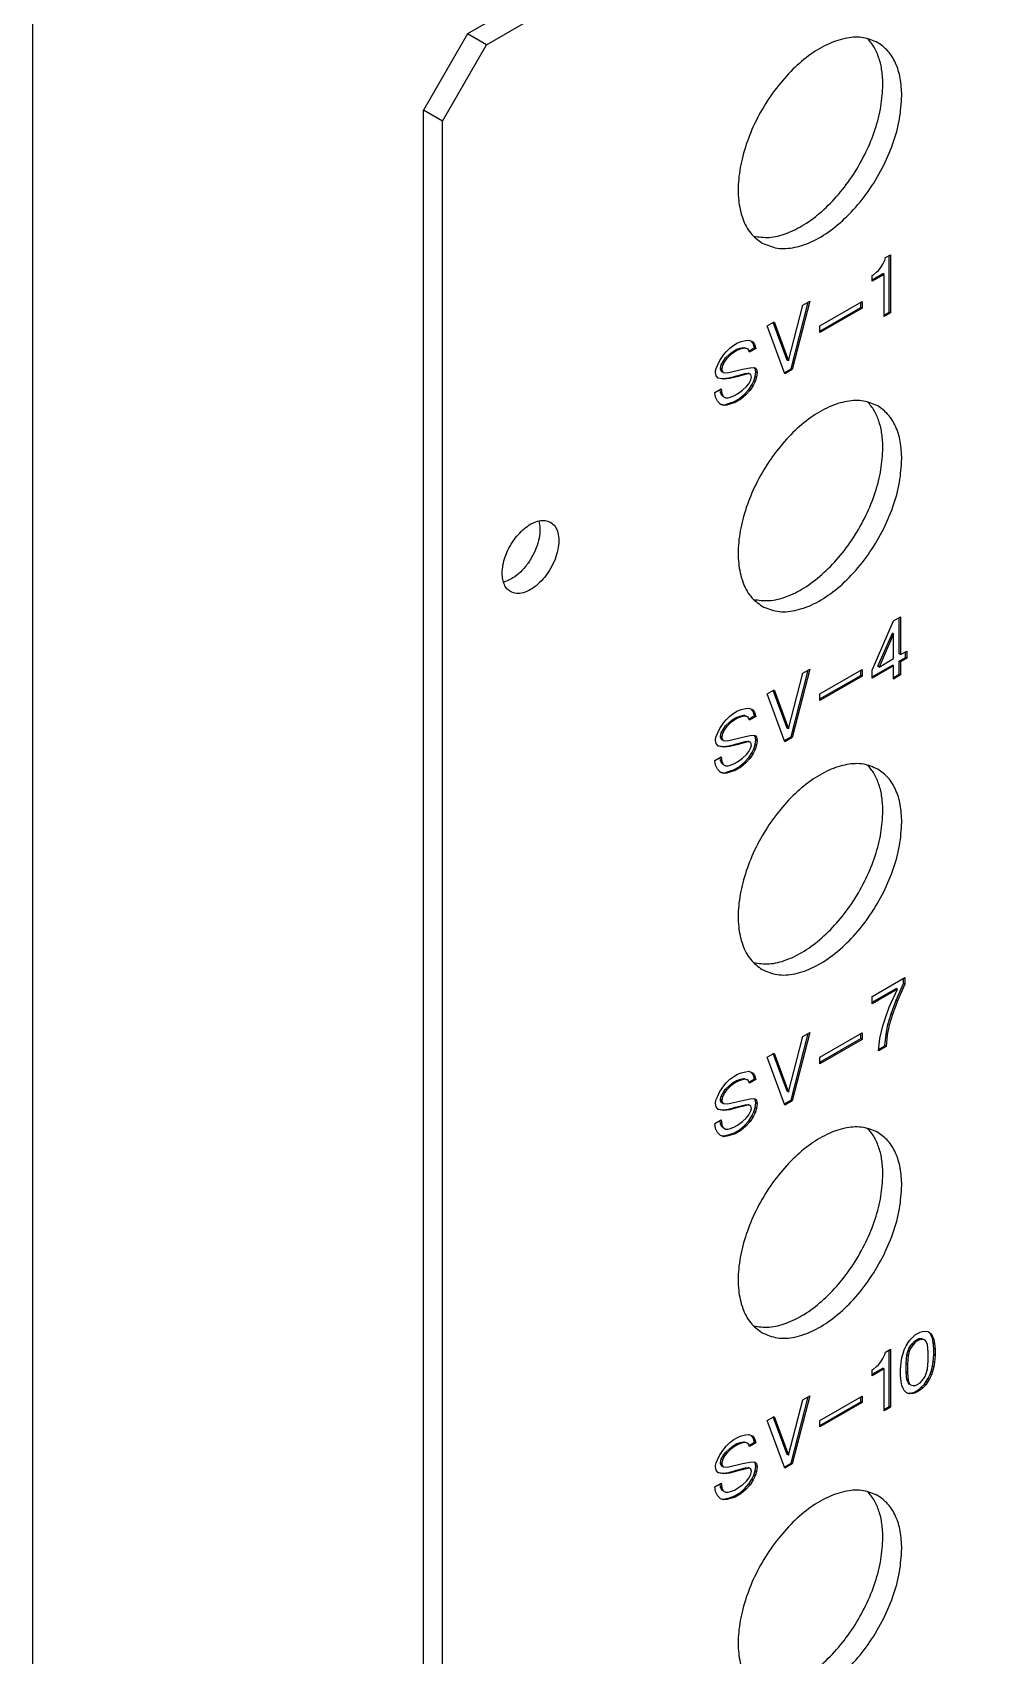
# Model space of a CAD drawing. Header units: millimetres. Extents: x -185 to 185, y -135 to 135.
# Drawn here: x 130 to 147.98, y 76.04 to 106.45 of the extents above; entities that cross this region are included whole.
import ezdxf

# ---------------------------------------------------------------- set-up
doc = ezdxf.new("R2010")
doc.units = ezdxf.units.MM
doc.layers.add('1', color=7, linetype='Continuous')

# ---------------------------------------------------------------- blocks, each defined once
blk = doc.blocks.new('valve_plate_R1__3', base_point=(411.972, 175.761))
at = {"color": 4, "linetype": 'Continuous'}
for p, q in [((494.35, 365.393), (414.447, 319.261)), ((415.508, 318.648), (495.411, 364.78)), ((414.447, 319.261), (411.972, 314.974)), ((415.508, 318.648), (414.447, 319.261)), ((413.033, 314.362), (415.508, 318.648)), ((411.972, 177.803), (411.972, 314.974)), ((413.033, 314.362), (411.972, 314.974)), ((413.033, 177.19), (413.033, 314.362)), ((437.781, 306.319), (437.887, 306.544)), ((437.887, 306.544), (437.923, 306.687)), ((437.923, 306.687), (438.206, 306.85)), ((438.135, 303.625), (438.135, 306.809)), ((438.206, 306.85), (438.206, 303.584)), ((437.18, 305.441), (437.781, 305.788)), ((437.852, 305.748), (437.18, 305.36)), ((437.18, 305.686), (437.251, 305.727)), ((437.18, 305.36), (437.18, 305.686)), ((437.251, 305.727), (437.428, 305.87)), ((437.428, 305.87), (437.534, 305.972)), ((437.534, 305.972), (437.675, 306.135)), ((437.675, 306.135), (437.781, 306.319)), ((437.852, 305.748), (437.781, 305.788)), ((437.852, 303.38), (437.852, 305.748)), ((432.478, 300.889), (433.291, 304.013)), ((432.62, 300.44), (433.585, 304.182)), ((433.68, 304.237), (432.69, 300.4)), ((433.291, 304.013), (433.68, 304.237)), ((434.246, 302.849), (436.615, 304.217)), ((434.246, 302.563), (436.544, 303.89)), ((436.615, 303.849), (434.246, 302.482)), ((436.544, 303.89), (436.544, 304.176)), ((436.615, 303.849), (436.544, 303.89)), ((436.615, 304.217), (436.615, 303.849)), ((431.276, 302.849), (431.665, 303.074)), ((432.266, 300.155), (431.276, 302.849)), ((432.407, 300.93), (431.619, 303.047)), ((431.665, 303.074), (432.478, 300.889)), ((434.246, 302.482), (434.246, 302.849)), ((437.852, 303.461), (438.135, 303.625)), ((438.206, 303.584), (437.852, 303.38)), ((438.206, 303.584), (438.135, 303.625)), ((429.614, 301.89), (429.826, 301.971)), ((429.826, 301.971), (430.074, 302.033)), ((430.074, 302.033), (430.251, 302.053)), ((430.251, 302.053), (430.463, 301.971)), ((430.498, 301.869), (430.406, 301.993)), ((430.463, 301.971), (430.569, 301.828)), ((428.624, 300.91), (428.836, 301.236)), ((428.836, 301.236), (428.978, 301.4)), ((428.836, 300.91), (428.943, 301.053)), ((429.013, 301.012), (428.907, 300.869)), ((428.943, 301.053), (429.155, 301.257)), ((429.013, 301.012), (428.943, 301.053)), ((428.978, 301.4), (429.19, 301.604)), ((429.225, 301.216), (429.013, 301.012)), ((429.155, 301.257), (429.367, 301.42)), ((429.225, 301.216), (429.155, 301.257)), ((429.19, 301.604), (429.402, 301.767)), ((429.438, 301.379), (429.225, 301.216)), ((429.367, 301.42), (429.544, 301.522)), ((429.438, 301.379), (429.367, 301.42)), ((429.402, 301.767), (429.614, 301.89)), ((429.614, 301.481), (429.438, 301.379)), ((429.544, 301.522), (429.756, 301.604)), ((429.614, 301.481), (429.544, 301.522)), ((429.826, 301.563), (429.614, 301.481)), ((429.756, 301.604), (429.968, 301.645)), ((429.826, 301.563), (429.756, 301.604)), ((430.039, 301.604), (429.826, 301.563)), ((429.968, 301.645), (430.145, 301.583)), ((430.039, 301.604), (429.968, 301.645)), ((430.215, 301.543), (430.039, 301.604)), ((430.215, 301.543), (430.145, 301.583)), ((430.286, 301.379), (430.215, 301.543)), ((430.258, 301.445), (430.569, 301.624)), ((430.64, 301.583), (430.286, 301.379)), ((430.569, 301.828), (430.498, 301.869)), ((430.569, 301.624), (430.498, 301.869)), ((430.569, 301.828), (430.64, 301.583)), ((430.64, 301.583), (430.569, 301.624)), ((428.377, 300.318), (428.412, 300.461)), ((428.377, 300.236), (428.377, 300.318)), ((428.412, 300.053), (428.377, 300.236)), ((428.412, 300.461), (428.483, 300.624)), ((428.483, 300.624), (428.624, 300.91)), ((428.66, 300.481), (428.695, 300.665)), ((428.66, 300.4), (428.66, 300.481)), ((428.73, 300.44), (428.66, 300.481)), ((428.73, 300.359), (428.66, 300.4)), ((428.73, 300.277), (428.66, 300.4)), ((428.695, 300.665), (428.836, 300.91)), ((428.766, 300.624), (428.695, 300.665)), ((428.766, 300.624), (428.73, 300.44)), ((428.73, 300.44), (428.73, 300.359)), ((428.73, 300.359), (428.801, 300.236)), ((428.801, 300.236), (428.73, 300.277)), ((428.907, 300.869), (428.766, 300.624)), ((428.801, 300.236), (429.049, 300.216)), ((428.907, 300.869), (428.836, 300.91)), ((429.049, 300.216), (429.897, 300.42)), ((429.508, 300.032), (430.039, 300.175)), ((430.109, 300.134), (429.579, 299.991)), ((429.897, 300.42), (430.321, 300.502)), ((430.039, 300.175), (430.215, 300.195)), ((430.109, 300.134), (430.039, 300.175)), ((430.286, 300.155), (430.109, 300.134)), ((430.286, 300.155), (430.215, 300.195)), ((430.357, 300.114), (430.286, 300.155)), ((430.321, 300.502), (430.498, 300.522)), ((430.392, 299.971), (430.357, 300.114)), ((430.498, 300.522), (430.604, 300.502)), ((430.604, 300.461), (430.562, 300.51)), ((430.604, 300.502), (430.675, 300.42)), ((430.64, 300.277), (430.604, 300.461)), ((430.675, 300.42), (430.604, 300.461)), ((430.604, 300.012), (430.64, 300.277)), ((430.71, 300.236), (430.64, 300.277)), ((430.675, 300.42), (430.71, 300.236)), ((430.71, 300.236), (430.675, 299.971)), ((432.241, 300.222), (432.62, 300.44)), ((432.69, 300.4), (432.266, 300.155)), ((432.478, 300.889), (432.407, 300.93)), ((432.69, 300.4), (432.62, 300.44)), ((428.342, 299.114), (428.695, 299.318)), ((428.518, 299.91), (428.412, 300.053)), ((428.495, 299.941), (428.766, 299.889)), ((428.836, 299.848), (428.518, 299.91)), ((428.66, 299.093), (428.634, 299.283)), ((428.695, 299.318), (428.73, 299.052)), ((428.766, 299.889), (429.119, 299.93)), ((428.836, 299.848), (428.766, 299.889)), ((429.19, 299.889), (428.836, 299.848)), ((429.119, 299.93), (429.508, 300.032)), ((429.19, 299.889), (429.119, 299.93)), ((429.579, 299.991), (429.19, 299.889)), ((429.579, 299.991), (429.508, 300.032)), ((429.614, 299.032), (429.897, 299.236)), ((429.897, 299.236), (430.109, 299.44)), ((430.003, 299.011), (430.251, 299.277)), ((430.321, 299.236), (430.074, 298.971)), ((430.109, 299.44), (430.251, 299.603)), ((430.251, 299.603), (430.357, 299.828)), ((430.251, 299.277), (430.427, 299.542)), ((430.321, 299.236), (430.251, 299.277)), ((430.498, 299.501), (430.321, 299.236)), ((430.357, 299.828), (430.392, 299.971)), ((430.427, 299.542), (430.534, 299.767)), ((430.498, 299.501), (430.427, 299.542)), ((430.604, 299.726), (430.498, 299.501)), ((430.534, 299.767), (430.604, 300.012)), ((430.604, 299.726), (430.534, 299.767)), ((430.675, 299.971), (430.604, 300.012)), ((430.675, 299.971), (430.604, 299.726)), ((428.377, 298.848), (428.342, 299.114)), ((428.483, 298.624), (428.377, 298.848)), ((428.66, 298.44), (428.483, 298.624)), ((428.636, 298.464), (428.766, 298.42)), ((428.73, 299.052), (428.66, 299.093)), ((428.73, 298.93), (428.66, 299.093)), ((428.836, 298.379), (428.66, 298.44)), ((428.73, 299.052), (428.801, 298.889)), ((428.801, 298.889), (428.73, 298.93)), ((428.766, 298.42), (428.943, 298.44)), ((428.836, 298.379), (428.766, 298.42)), ((428.801, 298.889), (428.943, 298.807)), ((429.013, 298.399), (428.836, 298.379)), ((428.943, 298.807), (429.084, 298.807)), ((428.943, 298.44), (429.225, 298.522)), ((429.013, 298.399), (428.943, 298.44)), ((429.296, 298.481), (429.013, 298.399)), ((429.084, 298.807), (429.225, 298.848)), ((429.225, 298.848), (429.438, 298.93)), ((429.225, 298.522), (429.402, 298.583)), ((429.296, 298.481), (429.225, 298.522)), ((429.473, 298.542), (429.296, 298.481)), ((429.402, 298.583), (429.72, 298.767)), ((429.473, 298.542), (429.402, 298.583)), ((429.438, 298.93), (429.614, 299.032)), ((429.791, 298.726), (429.473, 298.542)), ((429.72, 298.767), (430.003, 299.011)), ((429.791, 298.726), (429.72, 298.767)), ((430.074, 298.971), (429.791, 298.726)), ((430.074, 298.971), (430.003, 299.011)), ((438.382, 286.274), (438.771, 286.499)), ((438.701, 284.417), (438.701, 286.458)), ((438.771, 286.499), (438.771, 284.376)), ((437.18, 283.498), (438.382, 286.274)), ((437.499, 283.723), (438.312, 285.58)), ((438.382, 285.539), (437.569, 283.682)), ((438.382, 285.539), (438.312, 285.58)), ((438.382, 284.151), (438.382, 285.539)), ((438.771, 284.376), (439.125, 284.58)), ((439.125, 284.58), (439.125, 284.172)), ((437.18, 283.131), (438.312, 283.784)), ((438.382, 283.743), (437.18, 283.049)), ((437.569, 283.682), (437.499, 283.723)), ((437.569, 283.682), (438.382, 284.151)), ((438.382, 283.743), (438.312, 283.784)), ((438.382, 283.008), (438.382, 283.743)), ((438.771, 284.376), (438.701, 284.417)), ((438.701, 284.008), (439.054, 284.212)), ((438.771, 283.968), (438.701, 284.008)), ((438.701, 283.274), (438.701, 284.008)), ((439.125, 284.172), (438.771, 283.968)), ((438.771, 283.968), (438.771, 283.233)), ((439.054, 284.212), (439.054, 284.539)), ((439.125, 284.172), (439.054, 284.212)), ((432.478, 280.212), (433.291, 283.335)), ((432.62, 279.763), (433.585, 283.504)), ((433.68, 283.559), (432.69, 279.722)), ((433.291, 283.335), (433.68, 283.559)), ((434.246, 282.171), (436.615, 283.539)), ((434.246, 281.885), (436.544, 283.212)), ((436.615, 283.171), (434.246, 281.804)), ((436.544, 283.212), (436.544, 283.498)), ((436.615, 283.171), (436.544, 283.212)), ((436.615, 283.539), (436.615, 283.171)), ((437.18, 283.049), (437.18, 283.498)), ((438.382, 283.09), (438.701, 283.274)), ((438.771, 283.233), (438.382, 283.008)), ((438.771, 283.233), (438.701, 283.274)), ((431.276, 282.171), (431.665, 282.396)), ((432.266, 279.477), (431.276, 282.171)), ((432.407, 280.252), (431.619, 282.369)), ((431.665, 282.396), (432.478, 280.212)), ((434.246, 281.804), (434.246, 282.171)), ((428.978, 280.722), (429.19, 280.926)), ((429.19, 280.926), (429.402, 281.089)), ((429.402, 281.089), (429.614, 281.212)), ((429.544, 280.844), (429.756, 280.926)), ((429.614, 281.212), (429.826, 281.294)), ((429.756, 280.926), (429.968, 280.967)), ((429.826, 280.885), (429.756, 280.926)), ((429.826, 281.294), (430.074, 281.355)), ((430.039, 280.926), (429.826, 280.885)), ((430.039, 280.926), (429.968, 280.967)), ((429.968, 280.967), (430.145, 280.906)), ((430.215, 280.865), (430.039, 280.926)), ((430.074, 281.355), (430.251, 281.375)), ((430.251, 281.375), (430.463, 281.294)), ((430.258, 280.767), (430.569, 280.946)), ((430.498, 281.191), (430.406, 281.315)), ((430.463, 281.294), (430.569, 281.151)), ((430.569, 280.946), (430.498, 281.191)), ((430.569, 281.151), (430.498, 281.191)), ((430.569, 281.151), (430.64, 280.906)), ((430.64, 280.906), (430.569, 280.946)), ((428.483, 279.946), (428.624, 280.232)), ((428.624, 280.232), (428.836, 280.559)), ((428.695, 279.987), (428.836, 280.232)), ((428.907, 280.191), (428.766, 279.946)), ((428.836, 280.559), (428.978, 280.722)), ((428.836, 280.232), (428.943, 280.375)), ((428.907, 280.191), (428.836, 280.232)), ((429.013, 280.334), (428.907, 280.191)), ((428.943, 280.375), (429.155, 280.579)), ((429.013, 280.334), (428.943, 280.375)), ((429.225, 280.538), (429.013, 280.334)), ((429.155, 280.579), (429.367, 280.742)), ((429.225, 280.538), (429.155, 280.579)), ((429.438, 280.702), (429.225, 280.538)), ((429.367, 280.742), (429.544, 280.844)), ((429.438, 280.702), (429.367, 280.742)), ((429.614, 280.804), (429.438, 280.702)), ((429.614, 280.804), (429.544, 280.844)), ((429.826, 280.885), (429.614, 280.804)), ((430.215, 280.865), (430.145, 280.906)), ((430.286, 280.702), (430.215, 280.865)), ((430.64, 280.906), (430.286, 280.702)), ((432.478, 280.212), (432.407, 280.252)), ((428.377, 279.64), (428.412, 279.783)), ((428.377, 279.558), (428.377, 279.64)), ((428.412, 279.375), (428.377, 279.558)), ((428.412, 279.783), (428.483, 279.946)), ((428.518, 279.232), (428.412, 279.375)), ((428.495, 279.264), (428.766, 279.211)), ((428.836, 279.171), (428.518, 279.232)), ((428.66, 279.803), (428.695, 279.987)), ((428.73, 279.763), (428.66, 279.803)), ((428.66, 279.722), (428.66, 279.803)), ((428.73, 279.681), (428.66, 279.722)), ((428.73, 279.599), (428.66, 279.722)), ((428.766, 279.946), (428.695, 279.987)), ((428.766, 279.946), (428.73, 279.763)), ((428.73, 279.763), (428.73, 279.681)), ((428.73, 279.681), (428.801, 279.558)), ((428.801, 279.558), (428.73, 279.599)), ((428.766, 279.211), (429.119, 279.252)), ((428.836, 279.171), (428.766, 279.211)), ((428.801, 279.558), (429.049, 279.538)), ((429.19, 279.211), (428.836, 279.171)), ((429.049, 279.538), (429.897, 279.742)), ((429.119, 279.252), (429.508, 279.354)), ((429.19, 279.211), (429.119, 279.252)), ((429.579, 279.313), (429.19, 279.211)), ((429.508, 279.354), (430.039, 279.497)), ((429.579, 279.313), (429.508, 279.354)), ((430.109, 279.456), (429.579, 279.313)), ((429.897, 279.742), (430.321, 279.824)), ((430.039, 279.497), (430.215, 279.518)), ((430.109, 279.456), (430.039, 279.497)), ((430.286, 279.477), (430.109, 279.456)), ((430.286, 279.477), (430.215, 279.518)), ((430.251, 278.926), (430.357, 279.15)), ((430.357, 279.436), (430.286, 279.477)), ((430.321, 279.824), (430.498, 279.844)), ((430.392, 279.293), (430.357, 279.436)), ((430.357, 279.15), (430.392, 279.293)), ((430.498, 279.844), (430.604, 279.824)), ((430.534, 279.089), (430.604, 279.334)), ((430.604, 279.783), (430.562, 279.832)), ((430.604, 279.824), (430.675, 279.742)), ((430.64, 279.599), (430.604, 279.783)), ((430.675, 279.742), (430.604, 279.783)), ((430.604, 279.334), (430.64, 279.599)), ((430.675, 279.293), (430.604, 279.334)), ((430.675, 279.293), (430.604, 279.048)), ((430.71, 279.558), (430.64, 279.599)), ((430.675, 279.742), (430.71, 279.558)), ((430.71, 279.558), (430.675, 279.293)), ((432.241, 279.544), (432.62, 279.763)), ((432.69, 279.722), (432.266, 279.477)), ((432.69, 279.722), (432.62, 279.763)), ((428.342, 278.436), (428.695, 278.64)), ((428.377, 278.17), (428.342, 278.436)), ((428.66, 278.415), (428.634, 278.605)), ((428.73, 278.252), (428.66, 278.415)), ((428.73, 278.375), (428.66, 278.415)), ((428.695, 278.64), (428.73, 278.375)), ((428.73, 278.375), (428.801, 278.211)), ((428.801, 278.211), (428.73, 278.252)), ((428.801, 278.211), (428.943, 278.13)), ((429.225, 278.17), (429.438, 278.252)), ((429.438, 278.252), (429.614, 278.354)), ((429.614, 278.354), (429.897, 278.558)), ((429.72, 278.089), (430.003, 278.334)), ((430.074, 278.293), (429.791, 278.048)), ((429.897, 278.558), (430.109, 278.762)), ((430.003, 278.334), (430.251, 278.599)), ((430.074, 278.293), (430.003, 278.334)), ((430.321, 278.558), (430.074, 278.293)), ((430.109, 278.762), (430.251, 278.926)), ((430.251, 278.599), (430.427, 278.864)), ((430.321, 278.558), (430.251, 278.599)), ((430.498, 278.824), (430.321, 278.558)), ((430.427, 278.864), (430.534, 279.089)), ((430.498, 278.824), (430.427, 278.864)), ((430.604, 279.048), (430.498, 278.824)), ((430.604, 279.048), (430.534, 279.089)), ((428.483, 277.946), (428.377, 278.17)), ((428.66, 277.762), (428.483, 277.946)), ((428.636, 277.787), (428.766, 277.742)), ((428.836, 277.701), (428.66, 277.762)), ((428.766, 277.742), (428.943, 277.762)), ((428.836, 277.701), (428.766, 277.742)), ((429.013, 277.721), (428.836, 277.701)), ((428.943, 278.13), (429.084, 278.13)), ((428.943, 277.762), (429.225, 277.844)), ((429.013, 277.721), (428.943, 277.762)), ((429.296, 277.803), (429.013, 277.721)), ((429.084, 278.13), (429.225, 278.17)), ((429.225, 277.844), (429.402, 277.905)), ((429.296, 277.803), (429.225, 277.844)), ((429.473, 277.864), (429.296, 277.803)), ((429.402, 277.905), (429.72, 278.089)), ((429.473, 277.864), (429.402, 277.905)), ((429.791, 278.048), (429.473, 277.864)), ((429.791, 278.048), (429.72, 278.089)), ((437.18, 265.168), (439.019, 266.229)), ((437.18, 264.841), (438.524, 265.617)), ((438.595, 265.576), (437.18, 264.759)), ((438.135, 264.576), (438.595, 265.576)), ((438.524, 264.964), (438.948, 265.903)), ((438.595, 265.576), (438.524, 265.617)), ((439.019, 265.862), (438.595, 264.923)), ((438.948, 265.903), (438.948, 266.188)), ((439.019, 265.862), (438.948, 265.903)), ((439.019, 266.229), (439.019, 265.862)), ((437.18, 264.759), (437.18, 265.168)), ((437.923, 263.963), (438.135, 264.576)), ((438.241, 264.188), (438.524, 264.964)), ((438.595, 264.923), (438.312, 264.147)), ((438.595, 264.923), (438.524, 264.964)), ((437.781, 263.514), (437.923, 263.963)), ((437.958, 263.045), (438.064, 263.596)), ((438.064, 263.596), (438.241, 264.188)), ((438.135, 263.555), (438.064, 263.596)), ((438.312, 264.147), (438.135, 263.555)), ((438.312, 264.147), (438.241, 264.188)), ((432.478, 259.799), (433.291, 262.922)), ((432.62, 259.35), (433.585, 263.092)), ((433.68, 263.147), (432.69, 259.309)), ((433.291, 262.922), (433.68, 263.147)), ((434.246, 261.759), (436.615, 263.126)), ((434.246, 261.473), (436.544, 262.8)), ((436.615, 262.759), (434.246, 261.391)), ((436.544, 262.8), (436.544, 263.086)), ((436.615, 262.759), (436.544, 262.8)), ((436.615, 263.126), (436.615, 262.759)), ((437.534, 262.106), (437.605, 262.8)), ((437.605, 262.8), (437.781, 263.514)), ((437.887, 262.392), (437.958, 263.045)), ((438.029, 263.004), (437.958, 263.045)), ((438.029, 263.004), (437.958, 262.351)), ((438.135, 263.555), (438.029, 263.004)), ((431.276, 261.759), (431.665, 261.983)), ((432.407, 259.84), (431.619, 261.957)), ((431.665, 261.983), (432.478, 259.799)), ((437.958, 262.351), (437.534, 262.106)), ((437.543, 262.193), (437.887, 262.392)), ((437.958, 262.351), (437.887, 262.392)), ((429.614, 260.799), (429.826, 260.881)), ((429.826, 260.881), (430.074, 260.942)), ((430.074, 260.942), (430.251, 260.963)), ((430.251, 260.963), (430.463, 260.881)), ((430.498, 260.779), (430.406, 260.903)), ((430.463, 260.881), (430.569, 260.738)), ((432.266, 259.064), (431.276, 261.759)), ((434.246, 261.391), (434.246, 261.759)), ((428.624, 259.82), (428.836, 260.146)), ((428.836, 260.146), (428.978, 260.31)), ((428.836, 259.82), (428.943, 259.963)), ((428.943, 259.963), (429.155, 260.167)), ((429.013, 259.922), (428.943, 259.963)), ((428.978, 260.31), (429.19, 260.514)), ((429.225, 260.126), (429.013, 259.922)), ((429.155, 260.167), (429.367, 260.33)), ((429.225, 260.126), (429.155, 260.167)), ((429.19, 260.514), (429.402, 260.677)), ((429.438, 260.289), (429.225, 260.126)), ((429.367, 260.33), (429.544, 260.432)), ((429.438, 260.289), (429.367, 260.33)), ((429.402, 260.677), (429.614, 260.799)), ((429.614, 260.391), (429.438, 260.289)), ((429.544, 260.432), (429.756, 260.514)), ((429.614, 260.391), (429.544, 260.432)), ((429.826, 260.473), (429.614, 260.391)), ((429.756, 260.514), (429.968, 260.554)), ((429.826, 260.473), (429.756, 260.514)), ((430.039, 260.514), (429.826, 260.473)), ((430.039, 260.514), (429.968, 260.554)), ((429.968, 260.554), (430.145, 260.493)), ((430.215, 260.452), (430.039, 260.514)), ((430.215, 260.452), (430.145, 260.493)), ((430.286, 260.289), (430.215, 260.452)), ((430.258, 260.354), (430.569, 260.534)), ((430.64, 260.493), (430.286, 260.289)), ((430.569, 260.534), (430.498, 260.779)), ((430.569, 260.738), (430.498, 260.779)), ((430.569, 260.738), (430.64, 260.493)), ((430.64, 260.493), (430.569, 260.534)), ((428.377, 259.228), (428.412, 259.371)), ((428.377, 259.146), (428.377, 259.228)), ((428.412, 258.962), (428.377, 259.146)), ((428.412, 259.371), (428.483, 259.534)), ((428.483, 259.534), (428.624, 259.82)), ((428.66, 259.391), (428.695, 259.575)), ((428.66, 259.309), (428.66, 259.391)), ((428.73, 259.35), (428.66, 259.391)), ((428.73, 259.269), (428.66, 259.309)), ((428.73, 259.187), (428.66, 259.309)), ((428.695, 259.575), (428.836, 259.82)), ((428.766, 259.534), (428.695, 259.575)), ((428.766, 259.534), (428.73, 259.35)), ((428.73, 259.35), (428.73, 259.269)), ((428.73, 259.269), (428.801, 259.146)), ((428.801, 259.146), (428.73, 259.187)), ((428.907, 259.779), (428.766, 259.534)), ((428.801, 259.146), (429.049, 259.126)), ((428.907, 259.779), (428.836, 259.82)), ((429.013, 259.922), (428.907, 259.779)), ((429.049, 259.126), (429.897, 259.33)), ((429.508, 258.942), (430.039, 259.085)), ((430.109, 259.044), (429.579, 258.901)), ((429.897, 259.33), (430.321, 259.411)), ((430.039, 259.085), (430.215, 259.105)), ((430.109, 259.044), (430.039, 259.085)), ((430.286, 259.064), (430.109, 259.044)), ((430.286, 259.064), (430.215, 259.105)), ((430.357, 259.024), (430.286, 259.064)), ((430.321, 259.411), (430.498, 259.432)), ((430.498, 259.432), (430.604, 259.411)), ((430.604, 259.371), (430.562, 259.42)), ((430.604, 259.411), (430.675, 259.33)), ((430.675, 259.33), (430.604, 259.371)), ((430.64, 259.187), (430.604, 259.371)), ((430.604, 258.921), (430.64, 259.187)), ((430.71, 259.146), (430.64, 259.187)), ((430.675, 259.33), (430.71, 259.146)), ((430.71, 259.146), (430.675, 258.881)), ((432.241, 259.132), (432.62, 259.35)), ((432.69, 259.309), (432.266, 259.064)), ((432.478, 259.799), (432.407, 259.84)), ((432.69, 259.309), (432.62, 259.35)), ((428.342, 258.023), (428.695, 258.227)), ((428.518, 258.819), (428.412, 258.962)), ((428.495, 258.851), (428.766, 258.799)), ((428.836, 258.758), (428.518, 258.819)), ((428.66, 258.003), (428.634, 258.192)), ((428.695, 258.227), (428.73, 257.962)), ((428.766, 258.799), (429.119, 258.84)), ((428.836, 258.758), (428.766, 258.799)), ((429.19, 258.799), (428.836, 258.758)), ((429.119, 258.84), (429.508, 258.942)), ((429.19, 258.799), (429.119, 258.84)), ((429.579, 258.901), (429.19, 258.799)), ((429.579, 258.901), (429.508, 258.942)), ((429.614, 257.942), (429.897, 258.146)), ((429.897, 258.146), (430.109, 258.35)), ((430.003, 257.921), (430.251, 258.187)), ((430.321, 258.146), (430.074, 257.88)), ((430.109, 258.35), (430.251, 258.513)), ((430.251, 258.513), (430.357, 258.738)), ((430.251, 258.187), (430.427, 258.452)), ((430.321, 258.146), (430.251, 258.187)), ((430.498, 258.411), (430.321, 258.146)), ((430.392, 258.881), (430.357, 259.024)), ((430.357, 258.738), (430.392, 258.881)), ((430.427, 258.452), (430.534, 258.677)), ((430.498, 258.411), (430.427, 258.452)), ((430.604, 258.636), (430.498, 258.411)), ((430.534, 258.677), (430.604, 258.921)), ((430.604, 258.636), (430.534, 258.677)), ((430.675, 258.881), (430.604, 258.921)), ((430.675, 258.881), (430.604, 258.636)), ((428.377, 257.758), (428.342, 258.023)), ((428.483, 257.533), (428.377, 257.758)), ((428.66, 257.35), (428.483, 257.533)), ((428.636, 257.374), (428.766, 257.329)), ((428.73, 257.84), (428.66, 258.003)), ((428.73, 257.962), (428.66, 258.003)), ((428.836, 257.289), (428.66, 257.35)), ((428.73, 257.962), (428.801, 257.799)), ((428.801, 257.799), (428.73, 257.84)), ((428.766, 257.329), (428.943, 257.35)), ((428.836, 257.289), (428.766, 257.329)), ((428.801, 257.799), (428.943, 257.717)), ((429.013, 257.309), (428.836, 257.289)), ((428.943, 257.717), (429.084, 257.717)), ((428.943, 257.35), (429.225, 257.431)), ((429.013, 257.309), (428.943, 257.35)), ((429.296, 257.391), (429.013, 257.309)), ((429.084, 257.717), (429.225, 257.758)), ((429.225, 257.758), (429.438, 257.84)), ((429.225, 257.431), (429.402, 257.493)), ((429.296, 257.391), (429.225, 257.431)), ((429.473, 257.452), (429.296, 257.391)), ((429.402, 257.493), (429.72, 257.676)), ((429.473, 257.452), (429.402, 257.493)), ((429.438, 257.84), (429.614, 257.942)), ((429.791, 257.636), (429.473, 257.452)), ((429.72, 257.676), (430.003, 257.921)), ((429.791, 257.636), (429.72, 257.676)), ((430.074, 257.88), (429.791, 257.636)), ((430.074, 257.88), (430.003, 257.921)), ((439.62, 246.164), (439.867, 246.307)), ((439.867, 246.307), (440.009, 246.347)), ((440.009, 246.347), (440.186, 246.368)), ((440.186, 246.368), (440.292, 246.347)), ((440.292, 246.347), (440.327, 246.327)), ((440.327, 246.327), (440.398, 246.286)), ((440.433, 246.225), (440.327, 246.327)), ((440.398, 246.286), (440.504, 246.184)), ((438.983, 245.306), (439.09, 245.531)), ((439.09, 245.531), (439.196, 245.715)), ((439.196, 245.715), (439.302, 245.858)), ((439.196, 245.266), (439.266, 245.429)), ((439.266, 245.429), (439.408, 245.633)), ((439.337, 245.388), (439.266, 245.429)), ((439.337, 245.388), (439.266, 245.225)), ((439.302, 245.858), (439.478, 246.041)), ((439.478, 245.592), (439.337, 245.388)), ((439.408, 245.633), (439.549, 245.796)), ((439.478, 245.592), (439.408, 245.633)), ((439.478, 246.041), (439.62, 246.164)), ((439.62, 245.755), (439.478, 245.592)), ((439.549, 245.796), (439.797, 245.939)), ((439.62, 245.755), (439.549, 245.796)), ((439.867, 245.898), (439.62, 245.755)), ((439.797, 245.939), (439.938, 245.939)), ((439.867, 245.898), (439.797, 245.939)), ((440.009, 245.898), (439.867, 245.898)), ((440.009, 245.898), (439.938, 245.939)), ((439.938, 245.939), (440.079, 245.898)), ((440.15, 245.858), (440.009, 245.898)), ((440.15, 245.858), (440.079, 245.898)), ((440.221, 245.776), (440.15, 245.858)), ((440.292, 245.613), (440.221, 245.776)), ((440.327, 245.184), (440.292, 245.613)), ((440.504, 246.184), (440.433, 246.225)), ((440.504, 246.102), (440.433, 246.225)), ((440.504, 246.184), (440.574, 246.062)), ((440.574, 246.062), (440.504, 246.102)), ((440.574, 245.939), (440.504, 246.102)), ((440.574, 246.062), (440.645, 245.898)), ((440.61, 245.715), (440.574, 245.939)), ((440.645, 245.898), (440.574, 245.939)), ((440.645, 245.368), (440.61, 245.715)), ((440.681, 245.674), (440.61, 245.715)), ((440.645, 245.898), (440.681, 245.674)), ((440.645, 245.041), (440.645, 245.368)), ((440.716, 245.327), (440.645, 245.368)), ((440.681, 245.674), (440.716, 245.327)), ((437.428, 244.367), (437.534, 244.47)), ((437.534, 244.47), (437.675, 244.633)), ((437.675, 244.633), (437.781, 244.817)), ((437.781, 244.817), (437.887, 245.041)), ((437.887, 245.041), (437.923, 245.184)), ((437.923, 245.184), (438.206, 245.347)), ((438.135, 242.122), (438.135, 245.306)), ((438.206, 245.347), (438.206, 242.081)), ((438.771, 244.204), (438.807, 244.592)), ((438.807, 244.592), (438.842, 244.857)), ((438.842, 244.857), (438.913, 245.102)), ((438.913, 245.102), (438.983, 245.306)), ((439.09, 244.551), (439.125, 245.021)), ((439.09, 244.061), (439.09, 244.551)), ((439.16, 244.51), (439.09, 244.551)), ((439.125, 245.021), (439.196, 245.266)), ((439.196, 244.98), (439.125, 245.021)), ((439.196, 244.98), (439.16, 244.51)), ((439.16, 244.51), (439.16, 244.02)), ((439.266, 245.225), (439.196, 245.266)), ((439.266, 245.225), (439.196, 244.98)), ((440.292, 244.225), (440.327, 244.694)), ((440.327, 244.694), (440.327, 245.184)), ((440.574, 244.388), (440.61, 244.653)), ((440.61, 244.653), (440.645, 245.041)), ((440.681, 244.612), (440.61, 244.653)), ((440.716, 245), (440.645, 245.041)), ((440.681, 244.612), (440.645, 244.347)), ((440.716, 245), (440.681, 244.612)), ((440.716, 245.327), (440.716, 245)), ((437.18, 243.939), (437.781, 244.286)), ((437.852, 244.245), (437.18, 243.857)), ((437.18, 244.184), (437.251, 244.225)), ((437.18, 243.857), (437.18, 244.184)), ((437.251, 244.225), (437.428, 244.367)), ((437.852, 244.245), (437.781, 244.286)), ((437.852, 241.877), (437.852, 244.245)), ((438.771, 243.878), (438.771, 244.204)), ((438.807, 243.531), (438.771, 243.878)), ((438.842, 243.306), (438.807, 243.531)), ((439.16, 244.02), (439.09, 244.061)), ((439.125, 243.633), (439.09, 244.061)), ((439.196, 243.469), (439.125, 243.633)), ((439.196, 243.592), (439.125, 243.633)), ((439.16, 244.02), (439.196, 243.592)), ((439.196, 243.592), (439.266, 243.428)), ((439.867, 243.449), (440.009, 243.612)), ((440.009, 243.612), (440.15, 243.816)), ((440.115, 243.388), (440.221, 243.531)), ((440.15, 243.816), (440.221, 243.98)), ((440.221, 243.98), (440.292, 244.225)), ((440.221, 243.531), (440.327, 243.714)), ((440.292, 243.49), (440.221, 243.531)), ((440.398, 243.673), (440.292, 243.49)), ((440.327, 243.714), (440.433, 243.939)), ((440.398, 243.673), (440.327, 243.714)), ((440.504, 243.898), (440.398, 243.673)), ((440.433, 243.939), (440.504, 244.143)), ((440.504, 243.898), (440.433, 243.939)), ((440.504, 244.143), (440.574, 244.388)), ((440.574, 244.102), (440.504, 244.143)), ((440.574, 244.102), (440.504, 243.898)), ((440.645, 244.347), (440.574, 244.388)), ((440.645, 244.347), (440.574, 244.102)), ((432.62, 238.938), (433.585, 242.679)), ((433.68, 242.734), (432.69, 238.897)), ((433.291, 242.51), (433.68, 242.734)), ((434.246, 241.346), (436.615, 242.714)), ((436.544, 242.387), (436.544, 242.673)), ((436.615, 242.714), (436.615, 242.347)), ((438.913, 243.143), (438.842, 243.306)), ((438.983, 243.02), (438.913, 243.143)), ((439.09, 242.918), (438.983, 243.02)), ((439.125, 242.898), (439.09, 242.918)), ((439.196, 242.857), (439.125, 242.898)), ((439.125, 242.898), (439.231, 242.877)), ((439.266, 243.388), (439.196, 243.469)), ((439.266, 243.428), (439.196, 243.469)), ((439.302, 242.837), (439.196, 242.857)), ((439.231, 242.877), (439.408, 242.898)), ((439.302, 242.837), (439.231, 242.877)), ((439.266, 243.428), (439.337, 243.347)), ((439.337, 243.347), (439.266, 243.388)), ((439.478, 242.857), (439.302, 242.837)), ((439.337, 243.347), (439.478, 243.306)), ((439.408, 242.898), (439.549, 242.939)), ((439.478, 242.857), (439.408, 242.898)), ((439.478, 243.306), (439.62, 243.306)), ((439.62, 242.898), (439.478, 242.857)), ((439.549, 242.939), (439.797, 243.081)), ((439.62, 242.898), (439.549, 242.939)), ((439.62, 243.306), (439.867, 243.449)), ((439.867, 243.041), (439.62, 242.898)), ((439.797, 243.081), (439.938, 243.204)), ((439.867, 243.041), (439.797, 243.081)), ((440.009, 243.163), (439.867, 243.041)), ((439.938, 243.204), (440.115, 243.388)), ((440.009, 243.163), (439.938, 243.204)), ((440.186, 243.347), (440.009, 243.163)), ((440.186, 243.347), (440.115, 243.388)), ((440.292, 243.49), (440.186, 243.347)), ((432.478, 239.387), (433.291, 242.51)), ((434.246, 241.061), (436.544, 242.387)), ((436.615, 242.347), (434.246, 240.979)), ((436.615, 242.347), (436.544, 242.387)), ((437.852, 241.959), (438.135, 242.122)), ((438.206, 242.081), (437.852, 241.877)), ((438.206, 242.081), (438.135, 242.122)), ((431.276, 241.346), (431.665, 241.571)), ((432.266, 238.652), (431.276, 241.346)), ((432.407, 239.428), (431.619, 241.545)), ((431.665, 241.571), (432.478, 239.387)), ((434.246, 240.979), (434.246, 241.346)), ((428.836, 239.734), (428.978, 239.897)), ((428.978, 239.897), (429.19, 240.101)), ((429.155, 239.754), (429.367, 239.918)), ((429.19, 240.101), (429.402, 240.265)), ((429.367, 239.918), (429.544, 240.02)), ((429.438, 239.877), (429.367, 239.918)), ((429.402, 240.265), (429.614, 240.387)), ((429.614, 239.979), (429.438, 239.877)), ((429.544, 240.02), (429.756, 240.101)), ((429.614, 239.979), (429.544, 240.02)), ((429.614, 240.387), (429.826, 240.469)), ((429.826, 240.06), (429.614, 239.979)), ((429.756, 240.101), (429.968, 240.142)), ((429.826, 240.06), (429.756, 240.101)), ((429.826, 240.469), (430.074, 240.53)), ((430.039, 240.101), (429.826, 240.06)), ((430.039, 240.101), (429.968, 240.142)), ((429.968, 240.142), (430.145, 240.081)), ((430.215, 240.04), (430.039, 240.101)), ((430.074, 240.53), (430.251, 240.55)), ((430.215, 240.04), (430.145, 240.081)), ((430.286, 239.877), (430.215, 240.04)), ((430.251, 240.55), (430.463, 240.469)), ((430.258, 239.942), (430.569, 240.122)), ((430.64, 240.081), (430.286, 239.877)), ((430.498, 240.367), (430.406, 240.49)), ((430.463, 240.469), (430.569, 240.326)), ((430.569, 240.122), (430.498, 240.367)), ((430.569, 240.326), (430.498, 240.367)), ((430.569, 240.326), (430.64, 240.081)), ((430.64, 240.081), (430.569, 240.122)), ((428.412, 238.958), (428.483, 239.121)), ((428.483, 239.121), (428.624, 239.407)), ((428.624, 239.407), (428.836, 239.734)), ((428.66, 238.979), (428.695, 239.162)), ((428.66, 238.897), (428.66, 238.979)), ((428.73, 238.938), (428.66, 238.979)), ((428.695, 239.162), (428.836, 239.407)), ((428.766, 239.121), (428.695, 239.162)), ((428.766, 239.121), (428.73, 238.938)), ((428.907, 239.366), (428.766, 239.121)), ((428.836, 239.407), (428.943, 239.55)), ((428.907, 239.366), (428.836, 239.407)), ((429.013, 239.509), (428.907, 239.366)), ((428.943, 239.55), (429.155, 239.754)), ((429.013, 239.509), (428.943, 239.55)), ((429.225, 239.713), (429.013, 239.509)), ((429.225, 239.713), (429.155, 239.754)), ((429.438, 239.877), (429.225, 239.713)), ((429.897, 238.917), (430.321, 238.999)), ((430.321, 238.999), (430.498, 239.019)), ((430.498, 239.019), (430.604, 238.999)), ((430.604, 238.958), (430.562, 239.007)), ((430.604, 238.999), (430.675, 238.917)), ((432.478, 239.387), (432.407, 239.428)), ((428.377, 238.815), (428.412, 238.958)), ((428.377, 238.734), (428.377, 238.815)), ((428.412, 238.55), (428.377, 238.734)), ((428.518, 238.407), (428.412, 238.55)), ((428.495, 238.439), (428.766, 238.387)), ((428.836, 238.346), (428.518, 238.407)), ((428.73, 238.774), (428.66, 238.897)), ((428.73, 238.856), (428.66, 238.897)), ((428.73, 238.938), (428.73, 238.856)), ((428.73, 238.856), (428.801, 238.734)), ((428.801, 238.734), (428.73, 238.774)), ((428.766, 238.387), (429.119, 238.427)), ((428.836, 238.346), (428.766, 238.387)), ((428.801, 238.734), (429.049, 238.713)), ((429.19, 238.387), (428.836, 238.346)), ((429.049, 238.713), (429.897, 238.917)), ((429.119, 238.427), (429.508, 238.529)), ((429.19, 238.387), (429.119, 238.427)), ((429.579, 238.489), (429.19, 238.387)), ((429.508, 238.529), (430.039, 238.672)), ((429.579, 238.489), (429.508, 238.529)), ((430.109, 238.632), (429.579, 238.489)), ((430.039, 238.672), (430.215, 238.693)), ((430.109, 238.632), (430.039, 238.672)), ((430.286, 238.652), (430.109, 238.632)), ((430.109, 237.938), (430.251, 238.101)), ((430.286, 238.652), (430.215, 238.693)), ((430.251, 238.101), (430.357, 238.325)), ((430.357, 238.611), (430.286, 238.652)), ((430.392, 238.468), (430.357, 238.611)), ((430.357, 238.325), (430.392, 238.468)), ((430.427, 238.04), (430.534, 238.264)), ((430.604, 238.223), (430.498, 237.999)), ((430.534, 238.264), (430.604, 238.509)), ((430.604, 238.223), (430.534, 238.264)), ((430.64, 238.774), (430.604, 238.958)), ((430.675, 238.917), (430.604, 238.958)), ((430.604, 238.509), (430.64, 238.774)), ((430.675, 238.468), (430.604, 238.509)), ((430.675, 238.468), (430.604, 238.223)), ((430.71, 238.734), (430.64, 238.774)), ((430.675, 238.917), (430.71, 238.734)), ((430.71, 238.734), (430.675, 238.468)), ((432.241, 238.719), (432.62, 238.938)), ((432.69, 238.897), (432.266, 238.652)), ((432.69, 238.897), (432.62, 238.938)), ((428.342, 237.611), (428.695, 237.815)), ((428.377, 237.346), (428.342, 237.611)), ((428.483, 237.121), (428.377, 237.346)), ((428.66, 237.591), (428.634, 237.78)), ((428.73, 237.427), (428.66, 237.591)), ((428.73, 237.55), (428.66, 237.591)), ((428.695, 237.815), (428.73, 237.55)), ((428.73, 237.55), (428.801, 237.386)), ((428.801, 237.386), (428.73, 237.427)), ((428.801, 237.386), (428.943, 237.305)), ((428.943, 237.305), (429.084, 237.305)), ((429.084, 237.305), (429.225, 237.346)), ((429.225, 237.346), (429.438, 237.427)), ((429.402, 237.08), (429.72, 237.264)), ((429.438, 237.427), (429.614, 237.529)), ((429.791, 237.223), (429.473, 237.039)), ((429.614, 237.529), (429.897, 237.733)), ((429.72, 237.264), (430.003, 237.509)), ((429.791, 237.223), (429.72, 237.264)), ((430.074, 237.468), (429.791, 237.223)), ((429.897, 237.733), (430.109, 237.938)), ((430.003, 237.509), (430.251, 237.774)), ((430.074, 237.468), (430.003, 237.509)), ((430.321, 237.733), (430.074, 237.468)), ((430.251, 237.774), (430.427, 238.04)), ((430.321, 237.733), (430.251, 237.774)), ((430.498, 237.999), (430.321, 237.733)), ((430.498, 237.999), (430.427, 238.04)), ((428.66, 236.937), (428.483, 237.121)), ((428.636, 236.962), (428.766, 236.917)), ((428.836, 236.876), (428.66, 236.937)), ((428.766, 236.917), (428.943, 236.937)), ((428.836, 236.876), (428.766, 236.917)), ((429.013, 236.897), (428.836, 236.876)), ((428.943, 236.937), (429.225, 237.019)), ((429.013, 236.897), (428.943, 236.937)), ((429.296, 236.978), (429.013, 236.897)), ((429.225, 237.019), (429.402, 237.08)), ((429.296, 236.978), (429.225, 237.019)), ((429.473, 237.039), (429.296, 236.978)), ((429.473, 237.039), (429.402, 237.08))]:
    blk.add_line(p, q, dxfattribs=at)
for points in [[(437.496, 318.766), (436.691, 319.042), (435.764, 319.023), (434.76, 318.708), (433.731, 318.114), (432.728, 317.27), (431.801, 316.219), (430.996, 315.013), (430.354, 313.714), (429.908, 312.385), (429.679, 311.094), (429.679, 309.906), (429.908, 308.879), (430.354, 308.066), (430.996, 307.508)], [(437.781, 316.403), (437.726, 317.192), (437.561, 317.899), (437.291, 318.505), (436.922, 318.997)], [(438.842, 315.79), (438.754, 316.775), (438.492, 317.619), (438.067, 318.292), (437.496, 318.766)], [(430.509, 307.889), (431.386, 307.827), (432.349, 308.048), (433.352, 308.542), (434.346, 309.285), (435.286, 310.242), (436.125, 311.366), (436.823, 312.605), (437.347, 313.899), (437.671, 315.185), (437.781, 316.403)], [(430.996, 307.508), (431.844, 307.225), (432.826, 307.269), (433.885, 307.638), (434.965, 308.31), (436.005, 309.249), (436.947, 310.403), (437.741, 311.708), (438.341, 313.092), (438.715, 314.478), (438.842, 315.79)], [(437.496, 298.354), (436.691, 298.63), (435.764, 298.61), (434.76, 298.295), (433.731, 297.701), (432.728, 296.857), (431.801, 295.806), (430.996, 294.601), (430.354, 293.301), (429.908, 291.973), (429.679, 290.682), (429.679, 289.493), (429.908, 288.467), (430.354, 287.654), (430.996, 287.095)], [(437.781, 295.99), (437.726, 296.78), (437.561, 297.486), (437.291, 298.093), (436.922, 298.584)], [(438.842, 295.378), (438.754, 296.362), (438.492, 297.207), (438.067, 297.879), (437.496, 298.354)], [(430.509, 287.477), (431.386, 287.414), (432.349, 287.635), (433.352, 288.129), (434.346, 288.872), (435.286, 289.829), (436.125, 290.954), (436.823, 292.193), (437.347, 293.486), (437.671, 294.773), (437.781, 295.99)], [(430.996, 287.095), (431.844, 286.813), (432.826, 286.857), (433.885, 287.225), (434.965, 287.898), (436.005, 288.837), (436.947, 289.991), (437.741, 291.296), (438.341, 292.679), (438.715, 294.066), (438.842, 295.378)], [(416.391, 288.948), (416.435, 289.402), (416.565, 289.882), (416.773, 290.361), (417.047, 290.813), (417.374, 291.212), (417.734, 291.538), (418.107, 291.77), (418.474, 291.898), (418.814, 291.913), (419.107, 291.815)], [(418.444, 291.891), (418.512, 291.442), (418.465, 290.924), (418.306, 290.373), (418.047, 289.83), (417.706, 289.333), (417.308, 288.92), (416.883, 288.62), (416.46, 288.454)], [(419.107, 291.815), (419.36, 291.581), (419.519, 291.229), (419.573, 290.785), (419.519, 290.278), (419.36, 289.744), (419.107, 289.217), (418.778, 288.735), (418.394, 288.33), (417.982, 288.03), (417.571, 287.854), (417.187, 287.816), (416.857, 287.918)], [(416.857, 287.918), (416.66, 288.082), (416.513, 288.315), (416.422, 288.607), (416.391, 288.948)], [(437.496, 277.941), (436.691, 278.218), (435.764, 278.198), (434.76, 277.883), (433.731, 277.289), (432.728, 276.445), (431.801, 275.394), (430.996, 274.188), (430.354, 272.889), (429.908, 271.56), (429.679, 270.269), (429.679, 269.081), (429.908, 268.054), (430.354, 267.242), (430.996, 266.683)], [(437.781, 275.578), (437.726, 276.367), (437.561, 277.074), (437.291, 277.68), (436.922, 278.172)], [(438.842, 274.966), (438.754, 275.95), (438.492, 276.795), (438.067, 277.467), (437.496, 277.941)], [(430.509, 267.065), (431.386, 267.002), (432.349, 267.223), (433.352, 267.717), (434.346, 268.46), (435.286, 269.417), (436.125, 270.541), (436.823, 271.78), (437.347, 273.074), (437.671, 274.36), (437.781, 275.578)], [(430.996, 266.683), (431.844, 266.4), (432.826, 266.445), (433.885, 266.813), (434.965, 267.485), (436.005, 268.424), (436.947, 269.578), (437.741, 270.883), (438.341, 272.267), (438.715, 273.653), (438.842, 274.966)], [(437.496, 257.529), (436.691, 257.805), (435.764, 257.785), (434.76, 257.471), (433.731, 256.876), (432.728, 256.033), (431.801, 254.982), (430.996, 253.776), (430.354, 252.476), (429.908, 251.148), (429.679, 249.857), (429.679, 248.668), (429.908, 247.642), (430.354, 246.829), (430.996, 246.27)], [(437.781, 255.166), (437.726, 255.955), (437.561, 256.661), (437.291, 257.268), (436.922, 257.76)], [(438.842, 254.553), (438.754, 255.538), (438.492, 256.382), (438.067, 257.055), (437.496, 257.529)], [(430.509, 246.652), (431.386, 246.59), (432.349, 246.81), (433.352, 247.304), (434.346, 248.047), (435.286, 249.004), (436.125, 250.129), (436.823, 251.368), (437.347, 252.661), (437.671, 253.948), (437.781, 255.166)], [(430.996, 246.27), (431.844, 245.988), (432.826, 246.032), (433.885, 246.401), (434.965, 247.073), (436.005, 248.012), (436.947, 249.166), (437.741, 250.471), (438.341, 251.855), (438.715, 253.241), (438.842, 254.553)], [(437.496, 237.116), (436.691, 237.393), (435.764, 237.373), (434.76, 237.058), (433.731, 236.464), (432.728, 235.62), (431.801, 234.569), (430.996, 233.364), (430.354, 232.064), (429.908, 230.735), (429.679, 229.445), (429.679, 228.256), (429.908, 227.23), (430.354, 226.417), (430.996, 225.858)], [(437.781, 234.753), (437.726, 235.543), (437.561, 236.249), (437.291, 236.855), (436.922, 237.347)], [(438.842, 234.141), (438.754, 235.125), (438.492, 235.97), (438.067, 236.642), (437.496, 237.116)], [(430.509, 226.24), (431.386, 226.177), (432.349, 226.398), (433.352, 226.892), (434.346, 227.635), (435.286, 228.592), (436.125, 229.717), (436.823, 230.955), (437.347, 232.249), (437.671, 233.535), (437.781, 234.753)], [(430.996, 225.858), (431.844, 225.576), (432.826, 225.62), (433.885, 225.988), (434.965, 226.66), (436.005, 227.599), (436.947, 228.753), (437.741, 230.058), (438.341, 231.442), (438.715, 232.829), (438.842, 234.141)]]:
    blk.add_spline(points, degree=3, dxfattribs=at)
blk = doc.blocks.new('Reference_View1', base_point=(454.964, 342))
blk.add_blockref('valve_plate_R1__3', (411.972, 175.761))
blk = doc.blocks.new('_tb_frame_AN-A3', base_point=(-185, -135))
at = {"layer": '1', "color": 5, "linetype": 'Continuous'}
blk.add_line((130, 130), (130, 40), dxfattribs=at)

msp = doc.modelspace()

# ---------------------------------------------------------------- block references
msp.add_blockref('_tb_frame_AN-A3', (-185, -135))
at = {"xscale": 0.3333333333333333, "yscale": 0.3333333333333333, "zscale": 0.3333333333333333}
msp.add_blockref('Reference_View1', (151.655, 114), dxfattribs=at)

doc.saveas('drawing.dxf')
